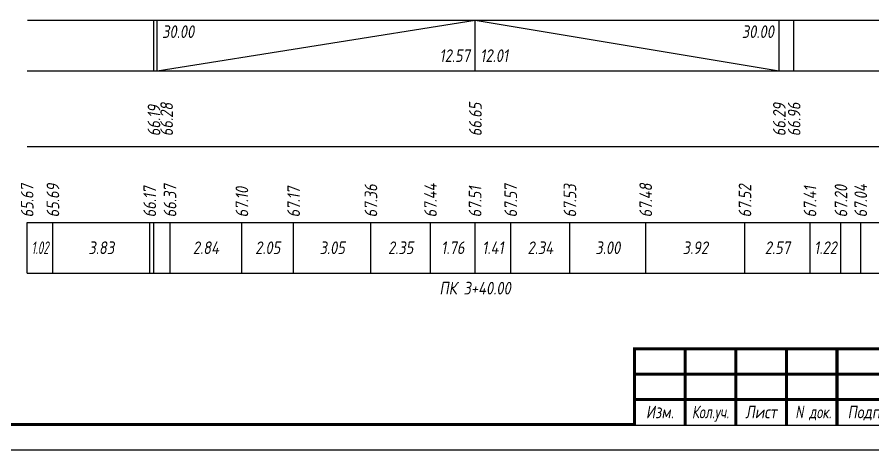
# Model space of a CAD drawing. Extents: x -717 to 1451, y -133302 to 233.
# Drawn here: x 78 to 247, y -5283.4 to -5197.8 of the extents above; entities that cross this region are included whole.
import ezdxf
from ezdxf.enums import TextEntityAlignment as Align

# ---------------------------------------------------------------- set-up
doc = ezdxf.new("R2010")
doc.units = 0
for name, color, linetype in [('Зарамочное оформление', 7, 'Continuous'), ('Код_510', 7, 'Continuous'), ('Код_516', 1, 'Continuous'), ('Подписи поперечников', 7, 'Continuous'), ('Таблица', 7, 'Continuous')]:
    doc.layers.add(name, color=color, linetype=linetype)
doc.styles.add('М', font='romand.shx', dxfattribs={"width": 0.8, "oblique": 10, "height": 2.5})

# ---------------------------------------------------------------- blocks, each defined once
blk = doc.blocks.new('Штамп')
at = {"linetype": 'Continuous'}
blk.add_wipeout([(199.95, -411.25), (384.95, -411.25), (384.95, -426.25), (199.95, -426.25)], dxfattribs=at).dxf.layer = 'Зарамочное оформление'
at = {"layer": 'Зарамочное оформление', "linetype": 'Continuous', "lineweight": -3, "const_width": 0.6, "flags": 128}
for points in [[(199.95, -426.25), (199.95, -411.25), (384.95, -411.25)], [(209.95, -411.25), (209.95, -426.25)], [(219.95, -411.25), (219.95, -426.25)], [(229.95, -411.25), (229.95, -426.25)], [(239.95, -411.25), (239.95, -426.25)], [(199.95, -416.25), (264.95, -416.25)], [(199.95, -421.25), (264.95, -421.25)]]:
    blk.add_lwpolyline(points, dxfattribs=at)
at = {"layer": 'Зарамочное оформление', "linetype": 'Continuous', "style": 'М', "oblique": 10}
for s, width, p in [('Изм.', 0.8, (204.95, -423.75)), ('Кол.уч.', 0.7, (214.95, -423.75)), ('Лист', 0.8, (224.95, -423.75)), ('N док.', 0.7, (235.28, -423.75)), ('Подпись', 0.8, (247.45, -423.75))]:
    blk.add_text(s, height=2.5, dxfattribs=dict(at, width=width)).set_placement(p, align=Align.MIDDLE_CENTER)
blk = doc.blocks.new('шифр')
blk.add_blockref('Штамп', (0, -4912))

msp = doc.modelspace()

# ---------------------------------------------------------------- linework, layer by layer
at = {"flags": 128}
msp.add_lwpolyline([(-30.054, -5283.421), (389.946, -5283.421), (389.946, -4986.421), (-30.054, -4986.421)], close=True, dxfattribs=at)
at = {"const_width": 0.6, "flags": 128}
msp.add_lwpolyline([(-10.054, -5278.421), (384.946, -5278.421), (384.946, -4991.421), (-10.054, -4991.421)], close=True, dxfattribs=at)
at = {"layer": 'Код_510'}
for p, q in [((79.946, -5248.421), (79.946, -5238.421)), ((85.03, -5248.421), (85.03, -5238.421)), ((104.165, -5248.421), (104.165, -5238.421)), ((104.979, -5248.421), (104.979, -5238.421)), ((108.171, -5248.421), (108.171, -5238.421)), ((122.367, -5248.421), (122.367, -5238.421)), ((132.598, -5248.421), (132.598, -5238.421)), ((147.862, -5248.421), (147.862, -5238.421)), ((159.637, -5248.421), (159.637, -5238.421)), ((168.45, -5248.421), (168.45, -5238.421)), ((175.494, -5248.421), (175.494, -5238.421)), ((187.18, -5248.421), (187.18, -5238.421)), ((202.165, -5248.421), (202.165, -5238.421)), ((221.77, -5248.421), (221.77, -5238.421)), ((234.62, -5248.421), (234.62, -5238.421)), ((240.739, -5248.421), (240.739, -5238.421)), ((244.649, -5248.421), (244.649, -5238.421))]:
    msp.add_line(p, q, dxfattribs=at)
at = {"layer": 'Код_516'}
for p, q in [((104.946, -5208.421), (104.946, -5198.421)), ((105.599, -5208.421), (105.599, -5198.421)), ((105.599, -5208.421), (168.45, -5198.421)), ((168.45, -5208.421), (168.45, -5198.421)), ((168.45, -5198.421), (228.504, -5208.421)), ((228.504, -5208.421), (228.504, -5198.421)), ((228.504, -5208.421), (228.504, -5198.421)), ((231.436, -5208.421), (231.436, -5198.421))]:
    msp.add_line(p, q, dxfattribs=at)
at = {"layer": 'Таблица'}
for p, q in [((80, -5198.421), (256.491, -5198.421)), ((79.946, -5208.421), (256.436, -5208.421)), ((79.946, -5223.421), (256.436, -5223.421)), ((79.946, -5238.421), (256.436, -5238.421)), ((79.946, -5248.421), (256.436, -5248.421))]:
    msp.add_line(p, q, dxfattribs=at)

# ---------------------------------------------------------------- texts
at = {"layer": 'Код_510', "style": 'М', "oblique": 10, "width": 0.8}
for s, p in [('65.67', (79.946, -5237.421)), ('65.69', (85.03, -5237.421)), ('66.17', (104.165, -5237.421)), ('66.37', (108.171, -5237.421)), ('67.10', (122.367, -5237.421)), ('67.17', (132.598, -5237.421)), ('67.36', (147.862, -5237.421)), ('67.44', (159.637, -5237.421)), ('67.51', (168.45, -5237.421)), ('67.57', (175.494, -5237.421)), ('67.53', (187.18, -5237.421)), ('67.48', (202.165, -5237.421)), ('67.52', (221.77, -5237.421)), ('67.41', (234.62, -5237.421)), ('67.20', (240.739, -5237.421)), ('67.04', (244.649, -5237.421))]:
    msp.add_text(s, height=2.5, rotation=90, dxfattribs=at).set_placement(p, align=Align.MIDDLE_LEFT)
at = {"layer": 'Код_510', "style": 'М', "oblique": 10}
for s, width, p in [('1.02', 0.6, (82.488, -5243.421)), ('3.83', 0.8, (94.597, -5243.421)), ('2.84', 0.8, (115.269, -5243.421)), ('2.05', 0.8, (127.483, -5243.421)), ('3.05', 0.8, (140.23, -5243.421)), ('2.35', 0.8, (153.75, -5243.421)), ('1.76', 0.8, (164.044, -5243.421)), ('1.41', 0.8, (171.972, -5243.421)), ('2.34', 0.8, (181.337, -5243.421)), ('3.00', 0.8, (194.672, -5243.421)), ('3.92', 0.8, (211.967, -5243.421)), ('2.57', 0.8, (228.195, -5243.421)), ('1.22', 0.8, (237.679, -5243.421))]:
    msp.add_text(s, height=2.5, dxfattribs=dict(at, width=width)).set_placement(p, align=Align.MIDDLE_CENTER)
at = {"layer": 'Код_516', "style": 'М', "oblique": 10, "width": 0.8}
msp.add_text('30.00', height=2.5, dxfattribs=at).set_placement((106.599, -5199.421), align=Align.TOP_LEFT)
msp.add_text('30.00', height=2.5, dxfattribs=at).set_placement((227.504, -5199.421), align=Align.TOP_RIGHT)
msp.add_text('12.57', height=2.5, dxfattribs=at).set_placement((167.45, -5207.421), align=Align.BOTTOM_RIGHT)
msp.add_text('12.01', height=2.5, dxfattribs=at).set_placement((169.45, -5207.421), align=Align.BOTTOM_LEFT)
for s, p in [('66.28', (107.5, -5221.371)), ('66.65', (168.505, -5221.371)), ('66.19', (105, -5221.371)), ('66.29', (228.558, -5221.371)), ('66.96', (231.491, -5221.371))]:
    msp.add_text(s, height=2.5, rotation=90, dxfattribs=at).set_placement(p, align=Align.MIDDLE_LEFT)
at = {"layer": 'Подписи поперечников', "style": 'М', "oblique": 10, "width": 0.8}
msp.add_text('ПК 3+40.00', height=2.5, dxfattribs=at).set_placement((168.45, -5253.421), align=Align.BOTTOM_CENTER)

# ---------------------------------------------------------------- next in the draw order: block references
msp.add_blockref('шифр', (0, 59.829))

doc.saveas('drawing.dxf')
